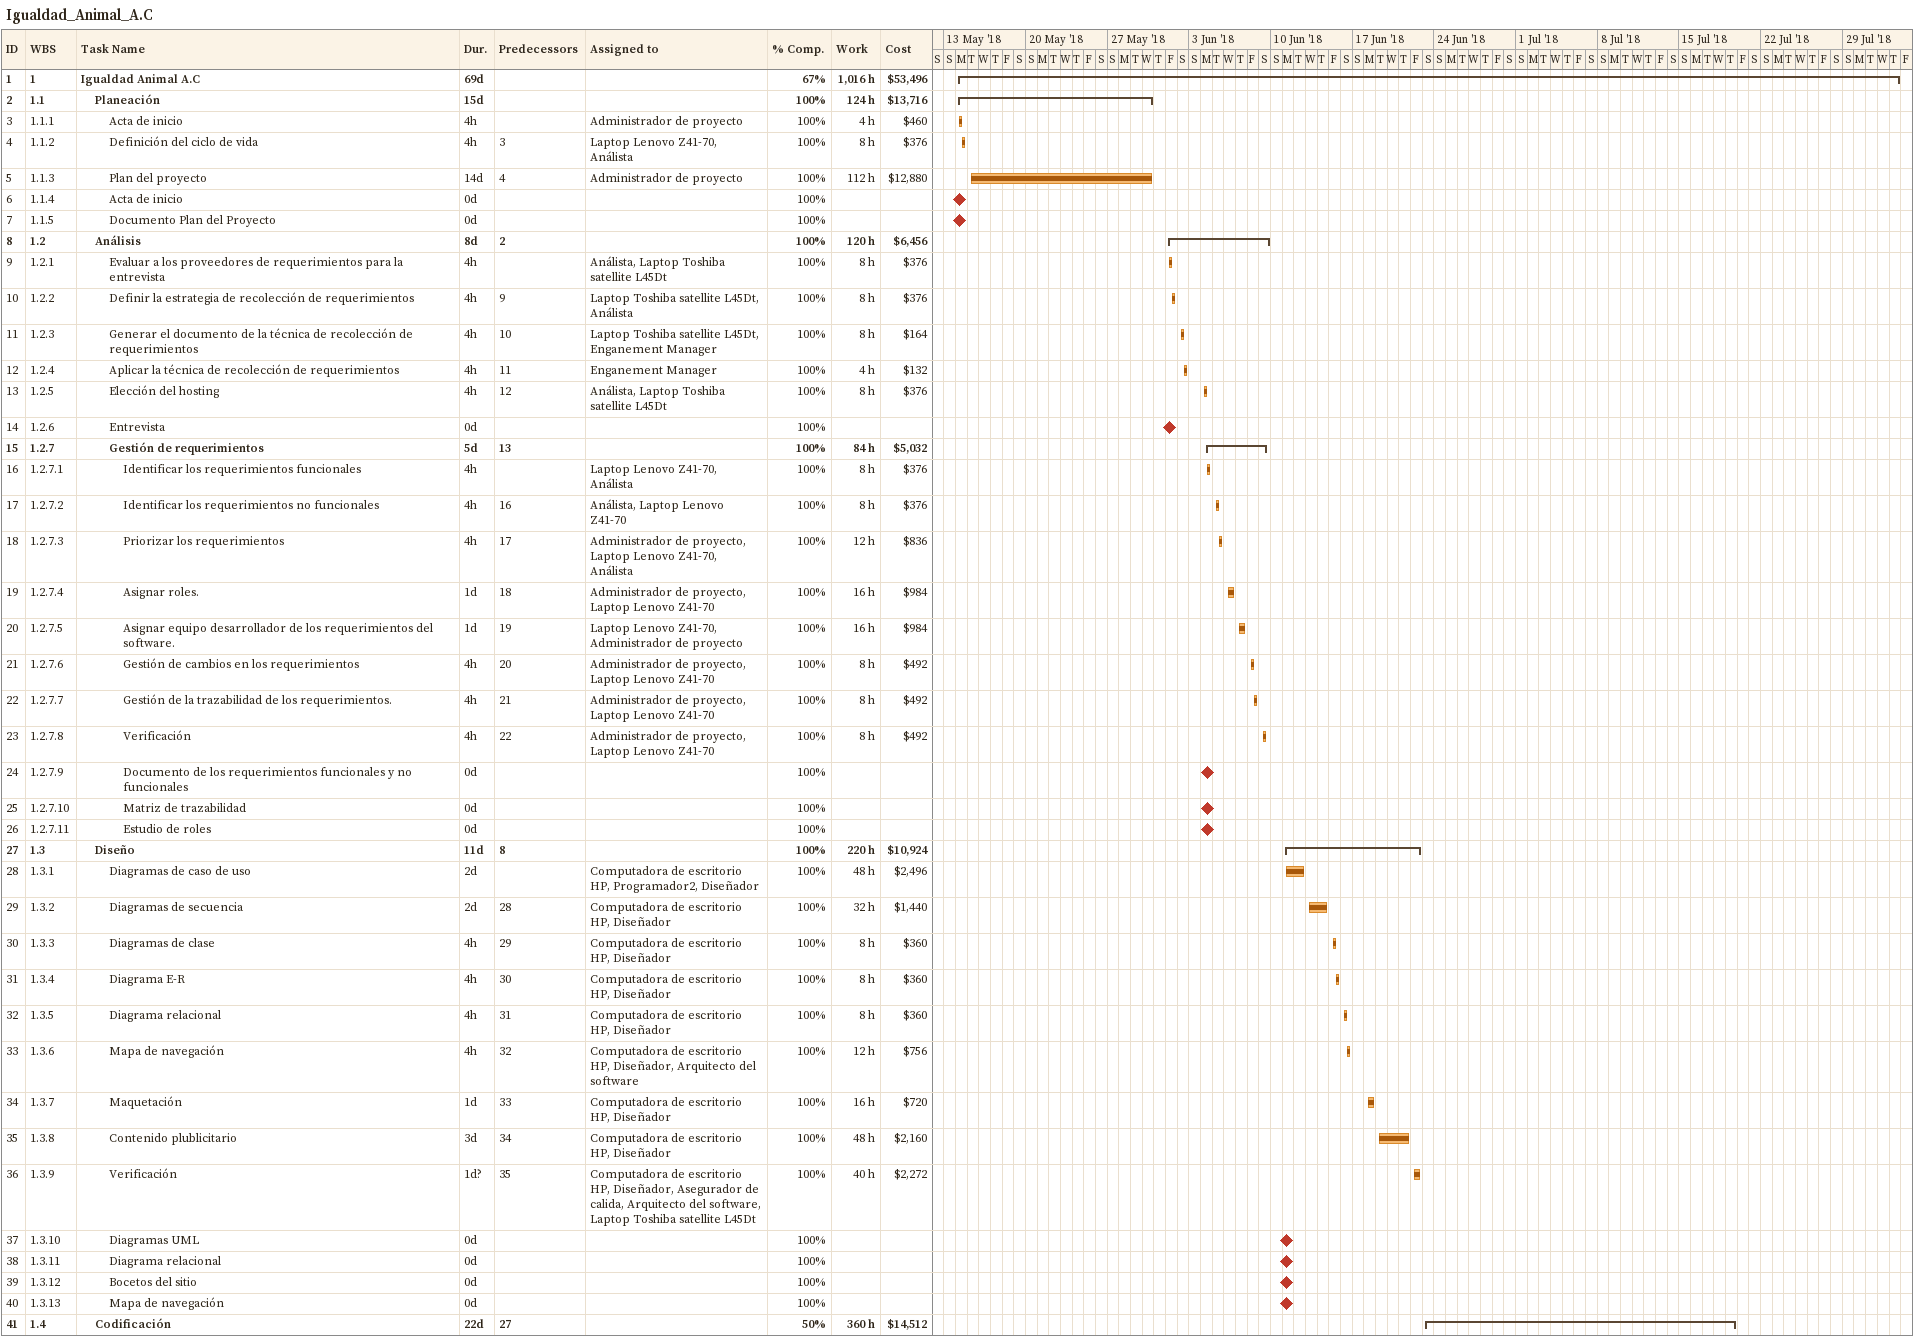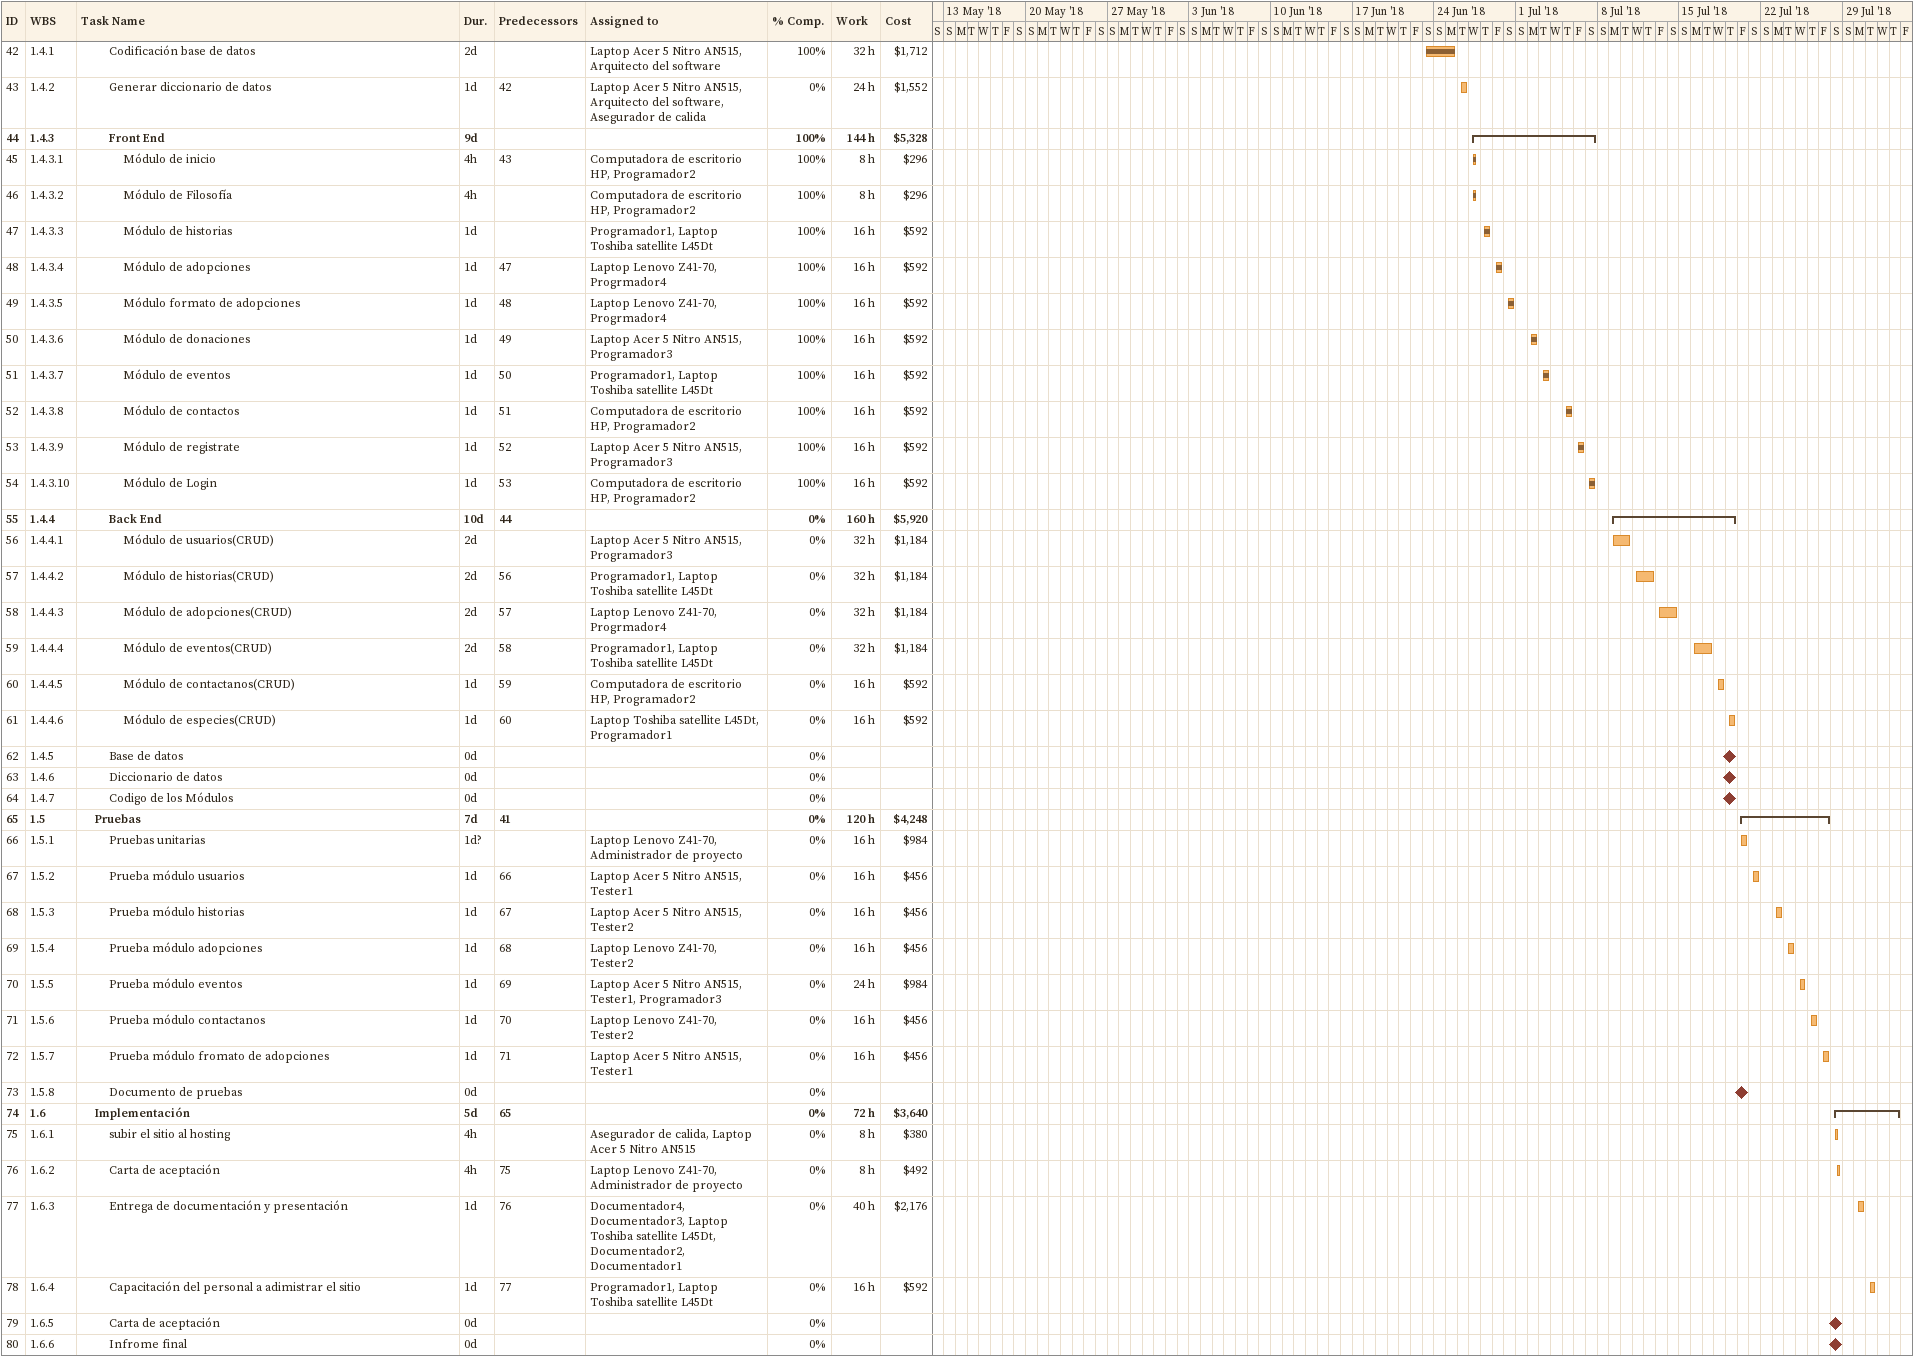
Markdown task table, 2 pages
Igualdad_Animal_A.C

| ID | WBS | Task | Duration | Start | Finish | Predecessors | Resources | % complete | Work (h) | Cost ($) |
|---|---|---|---|---|---|---|---|---|---|---|
| 1 | 1 | **Igualdad Animal A.C** | 69d | 2018-05-14 | 2018-08-02 |  |  | 67 | 1016 | 53496 |
| 2 | 1.1 | **Planeación** | 15d | 2018-05-14 | 2018-05-30 |  |  | 100 | 124 | 13716 |
| 3 | 1.1.1 | Acta de inicio | 4h | 2018-05-14 | 2018-05-14 |  | Administrador de proyecto | 100 | 4 | 460 |
| 4 | 1.1.2 | Definición del ciclo de vida | 4h | 2018-05-14 | 2018-05-14 | 3 | Laptop Lenovo Z41-70, Análista | 100 | 8 | 376 |
| 5 | 1.1.3 | Plan del proyecto | 14d | 2018-05-15 | 2018-05-30 | 4 | Administrador de proyecto | 100 | 112 | 12880 |
| 6 | 1.1.4 | Acta de inicio | 0d | 2018-05-14 | 2018-05-14 |  |  | 100 |  |  |
| 7 | 1.1.5 | Documento Plan del Proyecto | 0d | 2018-05-14 | 2018-05-14 |  |  | 100 |  |  |
| 8 | 1.2 | **Análisis** | 8d | 2018-06-01 | 2018-06-09 | 2 |  | 100 | 120 | 6456 |
| 9 | 1.2.1 | Evaluar a los proveedores de requerimientos para la entrevista | 4h | 2018-06-01 | 2018-06-01 |  | Análista, Laptop Toshiba satellite L45Dt | 100 | 8 | 376 |
| 10 | 1.2.2 | Definir la estrategia de recolección de requerimientos | 4h | 2018-06-01 | 2018-06-01 | 9 | Laptop Toshiba satellite L45Dt, Análista | 100 | 8 | 376 |
| 11 | 1.2.3 | Generar el documento de la técnica de recolección de requerimientos | 4h | 2018-06-02 | 2018-06-02 | 10 | Laptop Toshiba satellite L45Dt, Enganement Manager | 100 | 8 | 164 |
| 12 | 1.2.4 | Aplicar la técnica de recolección de requerimientos | 4h | 2018-06-02 | 2018-06-02 | 11 | Enganement Manager | 100 | 4 | 132 |
| 13 | 1.2.5 | Elección del hosting | 4h | 2018-06-04 | 2018-06-04 | 12 | Análista, Laptop Toshiba satellite L45Dt | 100 | 8 | 376 |
| 14 | 1.2.6 | Entrevista | 0d | 2018-06-01 | 2018-06-01 |  |  | 100 |  |  |
| 15 | 1.2.7 | **Gestión de requerimientos** | 5d | 2018-06-04 | 2018-06-09 | 13 |  | 100 | 84 | 5032 |
| 16 | 1.2.7.1 | Identificar los requerimientos funcionales | 4h | 2018-06-04 | 2018-06-04 |  | Laptop Lenovo Z41-70, Análista | 100 | 8 | 376 |
| 17 | 1.2.7.2 | Identificar los requerimientos no funcionales | 4h | 2018-06-05 | 2018-06-05 | 16 | Análista, Laptop Lenovo Z41-70 | 100 | 8 | 376 |
| 18 | 1.2.7.3 | Priorizar los requerimientos | 4h | 2018-06-05 | 2018-06-05 | 17 | Administrador de proyecto, Laptop Lenovo Z41-70, Análista | 100 | 12 | 836 |
| 19 | 1.2.7.4 | Asignar roles. | 1d | 2018-06-06 | 2018-06-06 | 18 | Administrador de proyecto, Laptop Lenovo Z41-70 | 100 | 16 | 984 |
| 20 | 1.2.7.5 | Asignar equipo desarrollador de los requerimientos del software. | 1d | 2018-06-07 | 2018-06-07 | 19 | Laptop Lenovo Z41-70, Administrador de proyecto | 100 | 16 | 984 |
| 21 | 1.2.7.6 | Gestión de cambios en los requerimientos | 4h | 2018-06-08 | 2018-06-08 | 20 | Administrador de proyecto, Laptop Lenovo Z41-70 | 100 | 8 | 492 |
| 22 | 1.2.7.7 | Gestión de la trazabilidad de los requerimientos. | 4h | 2018-06-08 | 2018-06-08 | 21 | Administrador de proyecto, Laptop Lenovo Z41-70 | 100 | 8 | 492 |
| 23 | 1.2.7.8 | Verificación | 4h | 2018-06-09 | 2018-06-09 | 22 | Administrador de proyecto, Laptop Lenovo Z41-70 | 100 | 8 | 492 |
| 24 | 1.2.7.9 | Documento de los requerimientos funcionales y no funcionales | 0d | 2018-06-04 | 2018-06-04 |  |  | 100 |  |  |
| 25 | 1.2.7.10 | Matriz de trazabilidad | 0d | 2018-06-04 | 2018-06-04 |  |  | 100 |  |  |
| 26 | 1.2.7.11 | Estudio de roles | 0d | 2018-06-04 | 2018-06-04 |  |  | 100 |  |  |
| 27 | 1.3 | **Diseño** | 11d | 2018-06-11 | 2018-06-22 | 8 |  | 100 | 220 | 10924 |
| 28 | 1.3.1 | Diagramas de caso de uso | 2d | 2018-06-11 | 2018-06-12 |  | Computadora de escritorio HP, Programador2, Diseñador | 100 | 48 | 2496 |
| 29 | 1.3.2 | Diagramas de secuencia | 2d | 2018-06-13 | 2018-06-14 | 28 | Computadora de escritorio HP, Diseñador | 100 | 32 | 1440 |
| 30 | 1.3.3 | Diagramas de clase | 4h | 2018-06-15 | 2018-06-15 | 29 | Computadora de escritorio HP, Diseñador | 100 | 8 | 360 |
| 31 | 1.3.4 | Diagrama E-R | 4h | 2018-06-15 | 2018-06-15 | 30 | Computadora de escritorio HP, Diseñador | 100 | 8 | 360 |
| 32 | 1.3.5 | Diagrama relacional | 4h | 2018-06-16 | 2018-06-16 | 31 | Computadora de escritorio HP, Diseñador | 100 | 8 | 360 |
| 33 | 1.3.6 | Mapa de navegación | 4h | 2018-06-16 | 2018-06-16 | 32 | Computadora de escritorio HP, Diseñador, Arquitecto del software | 100 | 12 | 756 |
| 34 | 1.3.7 | Maquetación | 1d | 2018-06-18 | 2018-06-18 | 33 | Computadora de escritorio HP, Diseñador | 100 | 16 | 720 |
| 35 | 1.3.8 | Contenido plublicitario | 3d | 2018-06-19 | 2018-06-21 | 34 | Computadora de escritorio HP, Diseñador | 100 | 48 | 2160 |
| 36 | 1.3.9 | Verificación | 1d? | 2018-06-22 | 2018-06-22 | 35 | Computadora de escritorio HP, Diseñador, Asegurador de calida, Arquitecto del software, Laptop Toshiba satellite L45Dt | 100 | 40 | 2272 |
| 37 | 1.3.10 | Diagramas UML | 0d | 2018-06-11 | 2018-06-11 |  |  | 100 |  |  |
| 38 | 1.3.11 | Diagrama relacional | 0d | 2018-06-11 | 2018-06-11 |  |  | 100 |  |  |
| 39 | 1.3.12 | Bocetos del sitio | 0d | 2018-06-11 | 2018-06-11 |  |  | 100 |  |  |
| 40 | 1.3.13 | Mapa de navegación | 0d | 2018-06-11 | 2018-06-11 |  |  | 100 |  |  |
| 41 | 1.4 | **Codificación** | 22d | 2018-06-23 | 2018-07-19 | 27 |  | 50 | 360 | 14512 |
| 42 | 1.4.1 | Codificación base de datos | 2d | 2018-06-23 | 2018-06-25 |  | Laptop Acer 5 Nitro AN515, Arquitecto del software | 100 | 32 | 1712 |
| 43 | 1.4.2 | Generar diccionario de datos | 1d | 2018-06-26 | 2018-06-26 | 42 | Laptop Acer 5 Nitro AN515, Arquitecto del software, Asegurador de calida | 0 | 24 | 1552 |
| 44 | 1.4.3 | **Front End** | 9d | 2018-06-27 | 2018-07-07 |  |  | 100 | 144 | 5328 |
| 45 | 1.4.3.1 | Módulo de inicio | 4h | 2018-06-27 | 2018-06-27 | 43 | Computadora de escritorio HP, Programador2 | 100 | 8 | 296 |
| 46 | 1.4.3.2 | Módulo de Filosofía | 4h | 2018-06-27 | 2018-06-27 |  | Computadora de escritorio HP, Programador2 | 100 | 8 | 296 |
| 47 | 1.4.3.3 | Módulo de historias | 1d | 2018-06-28 | 2018-06-28 |  | Programador1, Laptop Toshiba satellite L45Dt | 100 | 16 | 592 |
| 48 | 1.4.3.4 | Módulo de adopciones | 1d | 2018-06-29 | 2018-06-29 | 47 | Laptop Lenovo Z41-70, Progrmador4 | 100 | 16 | 592 |
| 49 | 1.4.3.5 | Módulo formato de adopciones | 1d | 2018-06-30 | 2018-06-30 | 48 | Laptop Lenovo Z41-70, Progrmador4 | 100 | 16 | 592 |
| 50 | 1.4.3.6 | Módulo de donaciones | 1d | 2018-07-02 | 2018-07-02 | 49 | Laptop Acer 5 Nitro AN515, Programador3 | 100 | 16 | 592 |
| 51 | 1.4.3.7 | Módulo de eventos | 1d | 2018-07-03 | 2018-07-03 | 50 | Programador1, Laptop Toshiba satellite L45Dt | 100 | 16 | 592 |
| 52 | 1.4.3.8 | Módulo de contactos | 1d | 2018-07-05 | 2018-07-05 | 51 | Computadora de escritorio HP, Programador2 | 100 | 16 | 592 |
| 53 | 1.4.3.9 | Módulo de registrate | 1d | 2018-07-06 | 2018-07-06 | 52 | Laptop Acer 5 Nitro AN515, Programador3 | 100 | 16 | 592 |
| 54 | 1.4.3.10 | Módulo de Login | 1d | 2018-07-07 | 2018-07-07 | 53 | Computadora de escritorio HP, Programador2 | 100 | 16 | 592 |
| 55 | 1.4.4 | **Back End** | 10d | 2018-07-09 | 2018-07-19 | 44 |  | 0 | 160 | 5920 |
| 56 | 1.4.4.1 | Módulo de usuarios(CRUD) | 2d | 2018-07-09 | 2018-07-10 |  | Laptop Acer 5 Nitro AN515, Programador3 | 0 | 32 | 1184 |
| 57 | 1.4.4.2 | Módulo de historias(CRUD) | 2d | 2018-07-11 | 2018-07-12 | 56 | Programador1, Laptop Toshiba satellite L45Dt | 0 | 32 | 1184 |
| 58 | 1.4.4.3 | Módulo de adopciones(CRUD) | 2d | 2018-07-13 | 2018-07-14 | 57 | Laptop Lenovo Z41-70, Progrmador4 | 0 | 32 | 1184 |
| 59 | 1.4.4.4 | Módulo de eventos(CRUD) | 2d | 2018-07-16 | 2018-07-17 | 58 | Programador1, Laptop Toshiba satellite L45Dt | 0 | 32 | 1184 |
| 60 | 1.4.4.5 | Módulo de contactanos(CRUD) | 1d | 2018-07-18 | 2018-07-18 | 59 | Computadora de escritorio HP, Programador2 | 0 | 16 | 592 |
| 61 | 1.4.4.6 | Módulo de especies(CRUD) | 1d | 2018-07-19 | 2018-07-19 | 60 | Laptop Toshiba satellite L45Dt, Programador1 | 0 | 16 | 592 |
| 62 | 1.4.5 | Base de datos | 0d | 2018-07-19 | 2018-07-19 |  |  | 0 |  |  |
| 63 | 1.4.6 | Diccionario de datos | 0d | 2018-07-19 | 2018-07-19 |  |  | 0 |  |  |
| 64 | 1.4.7 | Codigo de los Módulos | 0d | 2018-07-19 | 2018-07-19 |  |  | 0 |  |  |
| 65 | 1.5 | **Pruebas** | 7d | 2018-07-20 | 2018-07-27 | 41 |  | 0 | 120 | 4248 |
| 66 | 1.5.1 | Pruebas unitarias | 1d? | 2018-07-20 | 2018-07-20 |  | Laptop Lenovo Z41-70, Administrador de proyecto | 0 | 16 | 984 |
| 67 | 1.5.2 | Prueba módulo usuarios | 1d | 2018-07-21 | 2018-07-21 | 66 | Laptop Acer 5 Nitro AN515, Tester1 | 0 | 16 | 456 |
| 68 | 1.5.3 | Prueba módulo historias | 1d | 2018-07-23 | 2018-07-23 | 67 | Laptop Acer 5 Nitro AN515, Tester2 | 0 | 16 | 456 |
| 69 | 1.5.4 | Prueba módulo adopciones | 1d | 2018-07-24 | 2018-07-24 | 68 | Laptop Lenovo Z41-70, Tester2 | 0 | 16 | 456 |
| 70 | 1.5.5 | Prueba módulo eventos | 1d | 2018-07-25 | 2018-07-25 | 69 | Laptop Acer 5 Nitro AN515, Tester1, Programador3 | 0 | 24 | 984 |
| 71 | 1.5.6 | Prueba módulo contactanos | 1d | 2018-07-26 | 2018-07-26 | 70 | Laptop Lenovo Z41-70, Tester2 | 0 | 16 | 456 |
| 72 | 1.5.7 | Prueba módulo fromato de adopciones | 1d | 2018-07-27 | 2018-07-27 | 71 | Laptop Acer 5 Nitro AN515, Tester1 | 0 | 16 | 456 |
| 73 | 1.5.8 | Documento de pruebas | 0d | 2018-07-20 | 2018-07-20 |  |  | 0 |  |  |
| 74 | 1.6 | **Implementación** | 5d | 2018-07-28 | 2018-08-02 | 65 |  | 0 | 72 | 3640 |
| 75 | 1.6.1 | subir el sitio al hosting | 4h | 2018-07-28 | 2018-07-28 |  | Asegurador de calida, Laptop Acer 5 Nitro AN515 | 0 | 8 | 380 |
| 76 | 1.6.2 | Carta de aceptación | 4h | 2018-07-28 | 2018-07-28 | 75 | Laptop Lenovo Z41-70, Administrador de proyecto | 0 | 8 | 492 |
| 77 | 1.6.3 | Entrega de documentación y presentación | 1d | 2018-07-30 | 2018-07-30 | 76 | Documentador4, Documentador3, Laptop Toshiba satellite L45Dt, Documentador2, Documentador1 | 0 | 40 | 2176 |
| 78 | 1.6.4 | Capacitación del personal a adimistrar el sitio | 1d | 2018-07-31 | 2018-07-31 | 77 | Programador1, Laptop Toshiba satellite L45Dt | 0 | 16 | 592 |
| 79 | 1.6.5 | Carta de aceptación | 0d | 2018-07-28 | 2018-07-28 |  |  | 0 |  |  |
| 80 | 1.6.6 | Infrome final | 0d | 2018-07-28 | 2018-07-28 |  |  | 0 |  |  |
